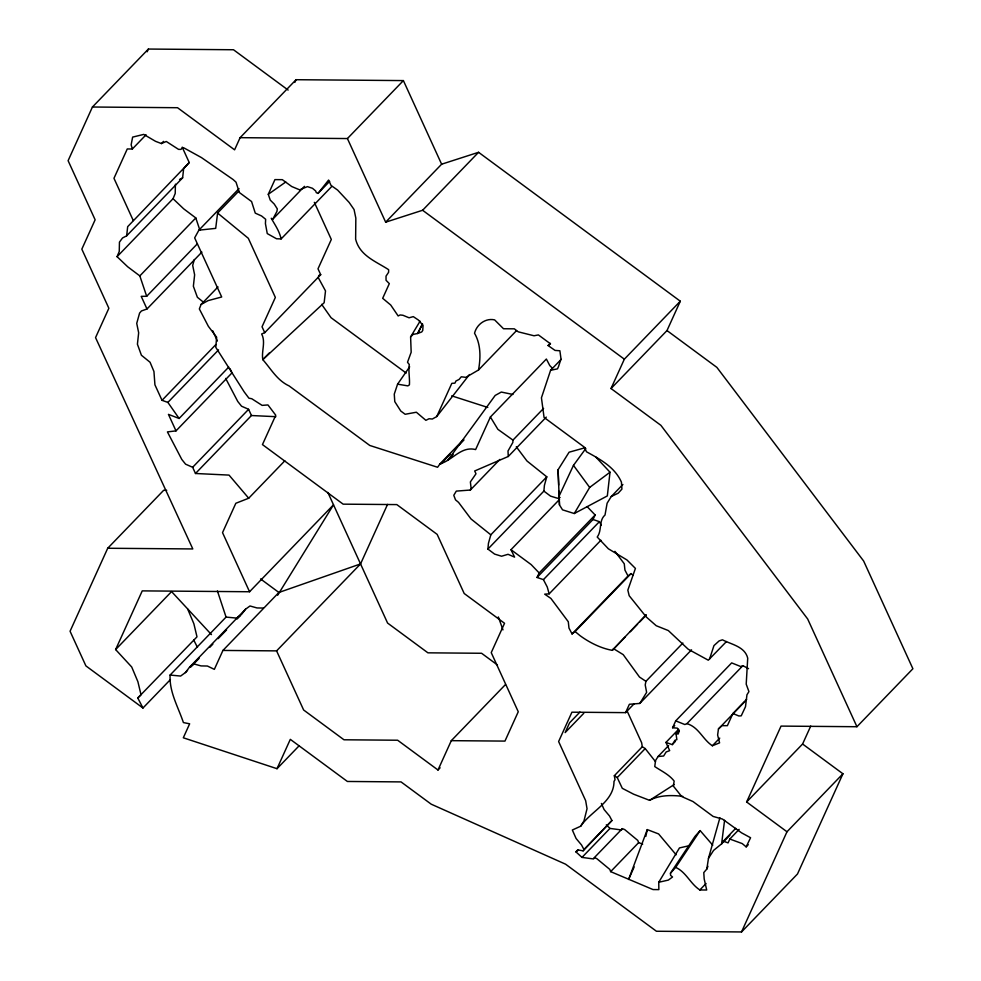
<?xml version="1.0" encoding="UTF-8"?>
<svg xmlns="http://www.w3.org/2000/svg" width="981" height="981" viewBox="0 0 981 981"><rect width="100%" height="100%" fill="white"/><g stroke="black" fill="none" stroke-linecap="round" stroke-linejoin="round"><path stroke-width="1.47" d="M420.064 321.179L410.61 336.912L411.174 352.24L407.507 362.283L409.285 364.503C408.255 371.259 409.886 377.967 409.42 384.859L407.875 385.876L397.575 384.172L394.264 394.141L394.779 401.634L400.775 411.027L405.165 414.276L416.361 412.228L425.877 420.322L429.04 418.74L432.327 419.034L436.741 416.557L469.458 374.558M175.415 184.17L175.219 193.465L173.048 198.714L117.082 256.679L127.689 266.771L139.829 275.906L146.684 296.287L141.203 296.336L146.991 308.978L141.436 310.965L139.596 313.074L136.727 323.374L138.664 332.792L137.414 344.208L141.411 355.245L150.056 362.247L153.943 371.492L154.924 384.81L162.024 400.322L167.874 402.406L179.131 418.47L228.757 367.066M543.584 408.403L512.953 440.113L512.842 442.456L508.011 450.99L508.256 456.484L474.681 470.978L475.993 473.762L470.377 481.929L471.113 488.342L470.34 490.034L456.3 491.113L453.786 495.295L455.527 499.869L458.532 502.358L470.99 518.937L490.819 534.817L488.452 543.278L487.913 549.066L494.608 554.093L501.573 556.227L508.035 554.302L514.584 557.122L510.991 549.703L559.562 499.39M487.913 549.066L543.879 491.101L544.418 485.313L546.785 476.84L526.956 460.972L516.276 446.76M117.082 256.679L119.253 251.443L119.449 242.135L122.539 237.966L126.659 235.82L127.677 226.66L189.235 162.552L182.221 147.211M126.659 235.82L182.625 177.843L183.643 168.683L189.235 162.552M595.823 457.048L610.01 472.217L607.337 495.92L574.265 513.529L562.53 509.838L559.477 504.921L558.079 469.74L569.09 452.204L585.24 447.692M238.726 191.185L217.598 213.049L215.697 228.365L198.885 230.167L194.655 237.868L221.694 296.985L208.119 300.615L201.117 304.417L199.339 308.941L208.377 326.342L216.629 337.206L215.795 347.348L244.22 391.934L248.904 398.176L251.774 398.74L262.111 405.374L267.96 404.945L275.771 415.245L262.454 444.589L343.154 504.16L396.815 504.59L437.158 534.375L464.197 593.505L504.541 623.278L491.236 652.635L518.262 711.752L504.957 741.096L451.297 740.667L437.992 770.011L397.636 740.226L343.975 739.784L303.632 709.999L276.593 650.881L222.932 650.44L214.349 669.361L207.408 666.025L201.044 665.915L194.017 663.953L189.554 667.203L185.409 672.574L180.614 676.056L170.105 675.051C169.198 691.985 178.174 706.945 183.41 722.58L189.652 723.806L183.312 737.786L277.01 768.699L299.18 745.732M724.591 820.263L721.599 843.832L713.592 850.392L708.478 858.314L706.823 869.043L703.782 872.575L704.186 878.939L706.7 890.012L699.845 889.951C690.305 883.807 686.21 872.084 675.676 867.4L670.452 873.237L670.587 875.371L672.537 876.989L668.331 880.092L658.754 882.262L658.852 889.62L653.039 889.571L610.648 871.631L609.814 869.424L596.706 858.571L594.351 857.627L593.53 858.951L581.991 857.406L575.896 851.851L577.968 849.705M744.849 701.599L718.448 728.944L717.626 735.051L719.588 742.85L712.365 745.768C702.788 739.527 698.73 727.08 686.908 723.647L684.836 724.53L675.713 720.863L672.586 727.743L677.295 728.135L679.355 730.882L678.141 734.021L676.019 733.8L676.865 739.674L675.026 740.214L672.255 744.628L665.94 742.409L678.607 729.288M436.741 416.557L451.824 383.326L454.951 383.154L455.92 381.02L459.083 379.439L461.266 376.79L465.889 377.354L478.52 369.984C480.751 357.66 480.935 344.368 474.534 333.258C476.705 324.368 485.62 317.856 494.62 319.88L503.511 328.745L514.338 328.831L518.226 331.823L534.032 335.772L538.41 334.926L550.513 343.853L548.109 345.533L555.038 350.413L559.881 350.769L561.009 358.936L558.594 366.354L557.515 368.844L550.599 370.303L541.438 397.808L544.063 417.44L584.406 447.213L586.479 451.775C600.249 459.378 614.646 466.968 621.427 482.125L621.917 489.114L618.214 493.173L611.273 496.521L607.116 503.216L605.019 515.013C598.545 520.58 602.211 530.439 597.221 537.036L608.367 548.784L626.933 559.943L635.418 568.416L627.84 590.145L629.189 595.712L646.283 616.988L656.24 625.731L668.319 630.562L688.196 649.214L708.294 660.201L726.467 641.537M682.886 643.046L645.927 681.317L645.216 684.922L646.626 692.378L639.808 703.426L629.385 704.272L625.584 712.635L571.923 712.194L558.618 741.538L585.657 800.668L587.043 808.724L583.989 820.864L580.691 826.21L572.34 830.012L576.08 838.473L581.574 845.033L583.94 849.509L583.119 850.834L578.496 850.012L575.896 851.851M645.805 836.413L647.288 829.595L658.607 833.936L676.142 854.794M194.324 259.524L192.693 265.41L194.63 274.827L193.367 286.244L197.377 297.28L203.852 302.528M708.478 858.314L719.907 817.762M709.57 659.036L713.947 645.621L719.159 640.887L722.445 639.82C731.63 644.591 744.861 646.54 747.718 658.165L746.21 684.162L748.932 691.63L746.958 694.756L745.486 706.737L741.231 715.848L738.852 715.983L732.905 713.506L727.387 725.67L722.053 725.658L718.448 728.944M647.288 829.595L628.613 879.479L634.167 866.922M706.823 869.043L707.926 866.284M288.132 90.068L233.49 49.749L148.401 49.05L92.435 107.015L68.106 160.676L95.132 219.793L81.828 249.149L108.866 308.267L95.549 337.611L192.803 548.943L107.714 548.256L70.068 631.249L85.899 665.891L142.968 708.012L170.424 679.575M147.15 51.797L148.401 49.05M240.1 137.671L347.421 138.554L385.656 222.172L441.622 164.207L403.387 80.589L296.066 79.706L240.1 137.671L234.594 149.835L177.536 107.714L92.435 107.015M294.84 82.404L296.066 79.706M133.269 220.529L113.968 178.297L127.272 148.953L132.337 149.002L131.147 144.808L132.631 137.107L143.729 134.397L155.538 141.325L161.424 143.569L166.28 141.472L178.542 149.37L180.933 149.394L182.674 147.555L184.244 148.082L201.497 157.61L233.11 179.535L236.029 182.184L239.327 192.497L251.577 201.546L255.268 213.135L261.547 215.955L265.655 219.29L265.422 223.631L267.261 233.588L276.532 238.763L281.118 238.923C279.401 231.038 275.036 224.992 271.259 218.285L272.816 219.155L276.924 211.442L277.316 208.892L274.263 204.073L270.241 200.087L268.279 194.287L274.938 179.609L282.32 179.67L291.713 186.525L299.597 189.824L307.421 186.635L312.485 188.291L315.698 191.025L316.287 192.656L318.04 193.392L329.653 181.362M142.968 708.012L137.769 697.994L141.031 694.806L137.904 681.721L131.724 667.019L115.623 649.569L142.245 590.881L249.554 591.751L333.503 504.798L277.648 595.246M276.593 650.881L360.542 563.928L387.544 504.406M277.01 768.699L290.315 739.355L347.384 781.465L401.045 781.906L431.223 804.187L565.571 864.187L656.436 931.251L741.526 931.95L797.492 873.985L842.937 773.788L802.593 744.015L810.735 726.075M552.413 368.231L549.801 365.606L546.368 359.034L490.402 416.999L475.626 449.568C461.156 445.865 452.658 460.261 440.003 463.866L437.587 467.263L369.776 445.46L289.076 385.901C277.083 380.334 271.038 368.942 262.798 359.647C261.289 351.198 265.925 342.124 261.657 333.994L264.735 332.669L320.701 274.705L318.003 268.806L331.32 239.462L314.337 202.331M680.311 301.216L666.994 330.56L716.866 367.372L863.648 561.034L912.894 668.748L856.94 726.725L807.682 618.999L660.9 425.337L611.028 388.525L624.345 359.181L680.311 301.216L478.569 152.3L441.622 164.207M739.147 829.374L729.815 839.037L728.074 842.887L723.316 841.183L721.599 843.832L729.889 835.248M741.526 931.95L786.983 831.765L746.627 801.98L781.048 726.099L856.94 726.725M558.827 496.693L573.468 465.362L585.829 448.489M600.912 540.249L549.164 593.848L547.251 587.006L543.425 579.636L537.048 577.466L539.182 572.953L595.148 514.988L587.129 506.625M537.048 577.466L593.015 519.489L595.148 514.988M422.308 323.988L417.661 333.491L413.16 334.386L410.61 336.912M422.578 324.024L417.661 333.491L421.744 331.934L422.75 330.438L423.056 325.422L418.397 320.039L413.295 316.63L409.065 317.783L402.933 315.269L400.125 314.962L398.163 315.956L390.708 305.005L382.676 298.31L389.322 283.632L386.048 280.296L386.024 276.139L388.599 272.289L388.648 269.701C375.895 261.375 359.72 255.771 355.637 239.18L355.833 218.113L354.055 209.517L349.126 202.417L337.611 190.081L331.063 185.446L328.598 180.05L318.04 193.392M574.265 513.529L589.667 487.422L610.01 472.217M658.754 882.262L679.465 847.927L689.042 845.745M549.164 593.848L544.688 594.155L550.905 598.435L568.293 621.746L568.98 628.073L572.058 633.947L575.087 631.556L580.065 635.676A64.206 39.203 44 0 0 612.316 650.342L646.111 614.682M601.39 803.439L604.063 809.497L609.557 816.045L611.923 820.521L583.119 850.834M642.69 844.114L638.631 842.642L637.797 840.447L624.689 829.583L622.334 828.638L621.513 829.963L609.974 828.418L606.295 824.874M668.625 745.572L658.067 756.51L655.529 760.569L654.768 766.578C661.39 771.041 669.312 774.647 674.168 781.109L673.322 786.039L681.709 796.547L692.966 801.538L713.138 816.437L722.445 819.049L741.587 832.857L750.575 837.737L746.161 846.861L742.212 843.586L729.815 839.037M670.452 873.237L694.94 836.45L700.152 830.613L712.77 845.205M675.676 867.4L700.152 830.613M397.575 384.172L409.666 366.796M263.374 608.061L257.01 607.95L249.983 605.976L245.52 609.238L241.375 614.596L236.58 618.091L226.059 617.086L170.105 675.051M453.197 454.362L448.096 459.954L495.184 395.441L501.291 392.057L512.94 394.46M132.337 149.002L146.071 134.777M161.424 143.569L163.533 141.387M139.829 275.906L195.795 217.941L183.655 208.806L173.048 198.714M198.885 230.167L239.021 188.61M146.684 296.287L197.377 243.791M146.991 308.978L201.89 252.105M347.421 138.554L403.387 80.589M272.816 219.155L304.49 186.341M201.117 304.417L218.015 286.918M281.118 238.923L331.799 186.427M162.024 400.322L215.881 344.552M167.874 402.406L218.567 349.898M284.833 460.8L248.708 498.225L229.039 475.098L195.489 473.492L192.644 467.287L185.581 464.172L181.792 459.439L167.42 431.898L176.004 430.88L231.97 372.915L230.081 368.782M269.137 353.086L262.798 359.647L324.147 302.724L325.508 290.916L318.089 277.28M385.656 222.172L422.603 210.265L478.569 152.3M107.714 548.256L163.68 490.279L166.721 490.316M192.644 467.287L248.61 409.31L241.547 406.208L237.758 401.462L225.679 378.408M195.489 473.492L251.455 415.527L275.857 416.692M115.623 649.569L171.577 591.592L211.467 634.609M137.769 697.994L196.997 636.841L193.87 623.744L187.69 609.054M189.554 667.203L245.52 609.238M185.409 672.574L187.518 670.379M190.682 667.105L199.131 658.349M209.689 647.411L212.865 644.125M218.138 638.668L226.586 629.912M237.144 618.974L240.32 615.688M478.52 369.984L516.533 330.609M222.932 650.44L278.898 592.475L360.542 563.928M548.109 345.533L550.218 343.35M440.003 463.866L463.228 439.807M440.763 463.988L450.267 454.142M458.716 445.386L463.988 439.929M550.599 370.303L561.157 359.365M470.34 490.034L499.905 459.415M508.256 456.484L546.282 417.109M611.028 388.525L666.994 330.56M490.819 534.817L546.785 476.84M611.273 496.521L622.886 484.491M543.425 579.636L599.391 521.671L601.304 525.35M451.297 740.667L505.497 684.53M437.992 770.011L440.113 767.804M572.058 633.947L628.024 575.982L631.053 573.591L633.039 575.234M575.087 631.556L631.053 573.591M612.316 650.342L624.983 637.209M630.268 631.739L637.65 624.088M639.771 621.905L646.099 615.345M579.943 712.083L569.581 722.813L565.142 732.599L583.793 713.273M625.584 712.635L634.033 703.88M639.808 703.426L691.544 649.827M580.691 826.21C590.746 811.262 614.081 801.759 613.996 781.416L615.026 779.736L614.327 775.713L642.31 746.725L641.623 742.703L627.153 711.066M674.303 784.493L649.569 800.337L633.64 794.205L622.297 788.319L617.233 777.565L645.216 748.589L655.541 761.71M675.713 720.863L731.667 662.898L740.802 666.565L742.862 665.682L748.564 668.662M672.586 727.743L674.707 725.56M676.019 733.8L679.183 730.526M686.908 723.647L742.862 665.682M672.255 744.628L675.431 741.354M583.94 849.509L611.923 820.521M581.991 857.406L609.974 828.418M732.905 713.506L746.627 699.294M594.351 857.627L622.334 828.638M712.365 745.768L719.747 738.117M610.648 871.631L638.631 842.642M746.627 801.98L802.593 744.015M723.316 841.183L735.75 828.307M699.845 889.951L706.062 883.513M746.161 846.861L748.233 844.715M786.983 831.765L842.937 773.788M268.279 194.287L285.753 182M649.569 800.337C659.575 794.917 671.752 795.064 682.801 796.339M179.535 179.462L182.625 177.843M318.653 275.587L320.701 274.705M248.708 498.225L235.832 503.278L222.528 532.622L249.554 591.751M560.114 497.49L557.539 498.262L550.562 496.128L543.879 491.101M658.067 756.51L663.634 756.008L666.173 751.949L669.68 750.624L665.94 742.409M451.714 395.846L487.79 407.446M593.015 519.489L599.391 521.671M179.131 418.47L168.45 414.374L176.004 430.88M613.37 648.588L623.205 654.634L639.514 677.062L645.927 681.317M642.31 746.725L645.216 748.589M614.327 775.713L617.233 777.565M422.603 210.265L624.345 359.181M512.953 440.113L497.882 429.335L490.402 416.999M406.171 373.062L331.063 317.709L321.645 304.355M510.991 549.703L531.162 564.59L539.182 572.953M497.477 665.008L481.585 653.272L427.924 652.831L387.581 623.058L327.85 492.425M260.566 578.937L278.898 592.475M217.598 213.049L248.316 238.297L275.354 297.427L262.037 326.771L264.735 332.669M614.928 551.334L624.259 563.781L624.946 570.108L628.024 575.982M573.468 465.362L589.667 487.422M197.463 647.386L193.735 640.029M212.669 330.72L217.402 341.069M248.61 409.31L251.455 415.527M498.348 616.951L502.971 629.888M199.94 230.351L195.795 217.941M217.414 590.954L226.059 617.086M558.079 469.74L558.692 485.043M558.937 491.162L559.477 504.921"/></g></svg>
